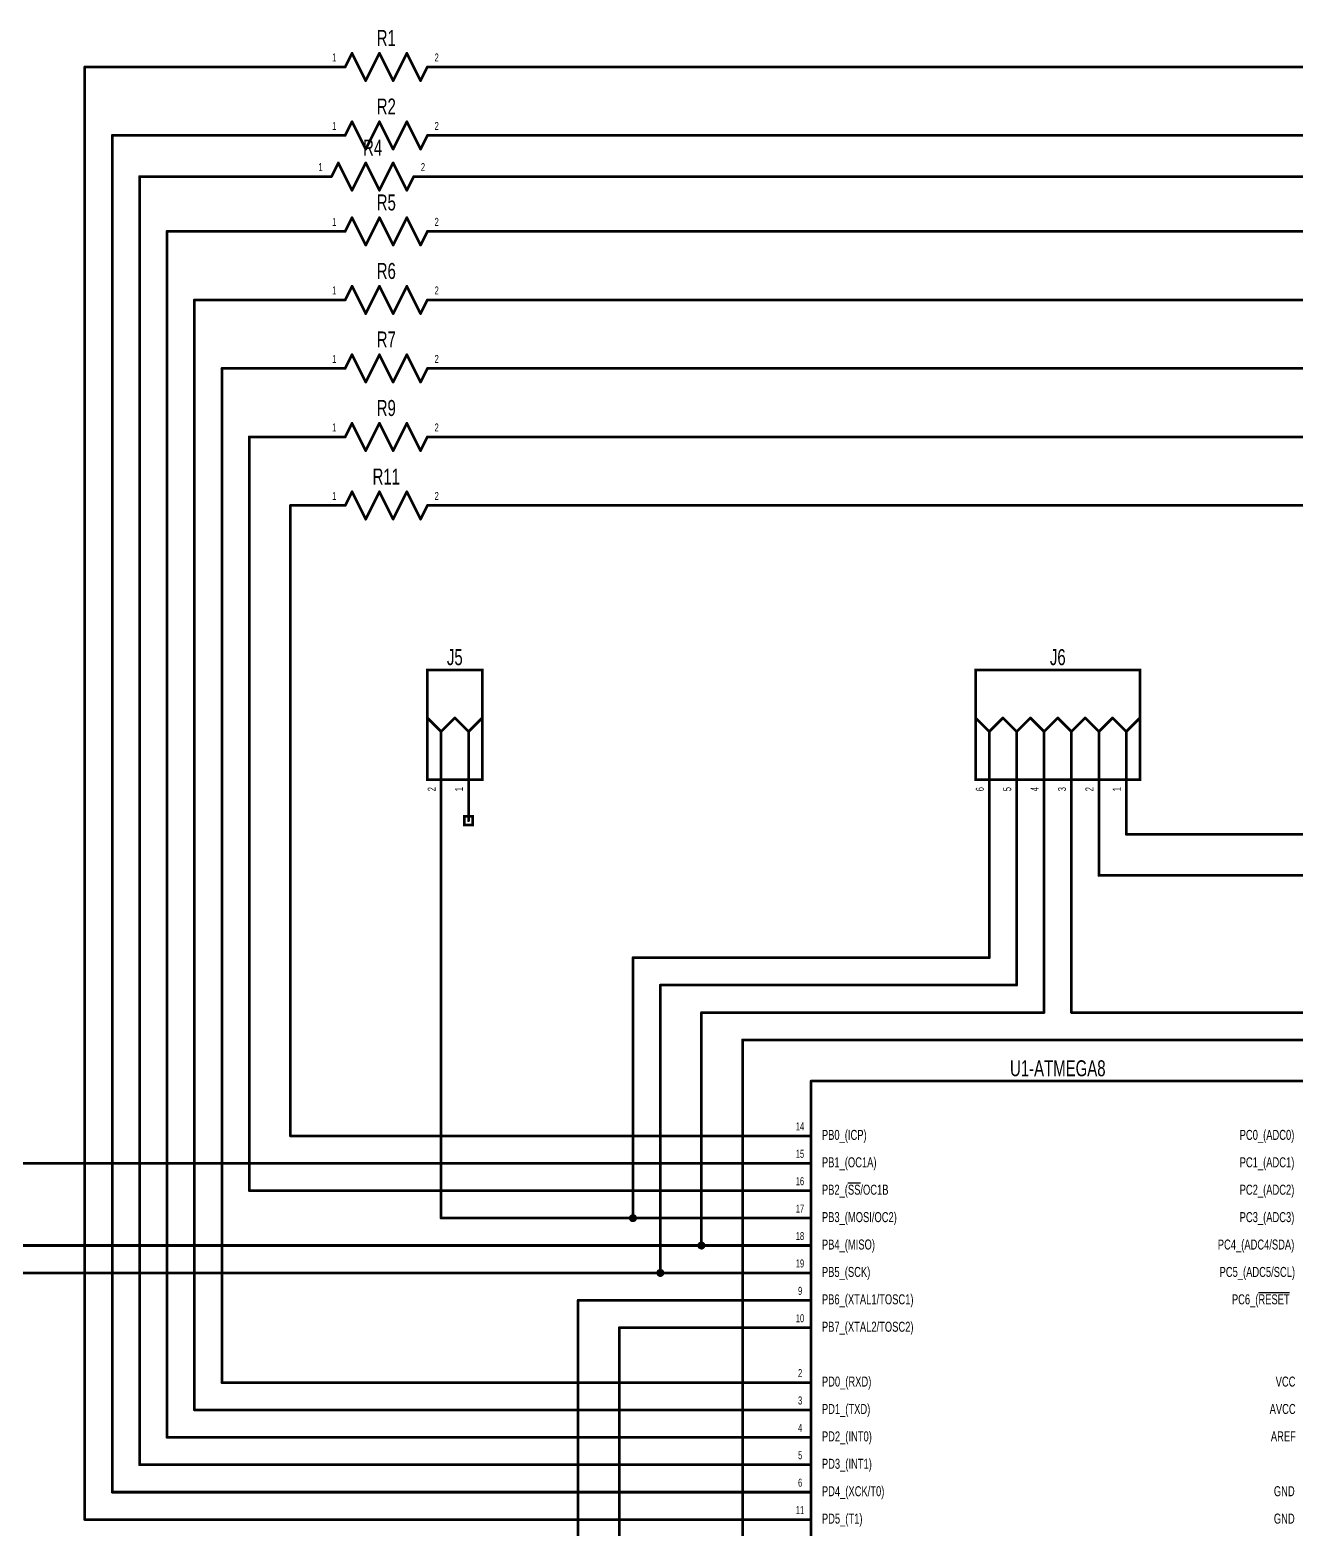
# Model space of a CAD drawing. Extents: x 0 to 20.5, y 0 to 10.6.
# Drawn here: x 8.4 to 13.02, y 4.26 to 9.73 of the extents above; entities that cross this region are included whole.
import ezdxf
from ezdxf.enums import TextEntityAlignment as Align

# ---------------------------------------------------------------- set-up
doc = ezdxf.new("R2010")
doc.units = 0
for name, color, linetype in [('Element', 253, 'CONTINUOUS'), ('Net', 50, 'CONTINUOUS'), ('Pin', 50, 'CONTINUOUS')]:
    doc.layers.add(name, color=color, linetype=linetype)

msp = doc.modelspace()

# ---------------------------------------------------------------- linework, layer by layer
at = {"layer": 'Element', "linetype": 'CONTINUOUS', "const_width": 0.0098}
for points in [[(9.55, 9.5991), (9.575, 9.6491)], [(9.575, 9.6491), (9.625, 9.5491)], [(9.625, 9.5491), (9.675, 9.6491)], [(9.675, 9.6491), (9.725, 9.5491)], [(9.725, 9.5491), (9.775, 9.6491)], [(9.775, 9.6491), (9.825, 9.5491)], [(9.825, 9.5491), (9.85, 9.5991)], [(9.55, 9.3491), (9.575, 9.3991)], [(9.575, 9.3991), (9.625, 9.2991)], [(9.625, 9.2991), (9.675, 9.3991)], [(9.675, 9.3991), (9.725, 9.2991)], [(9.725, 9.2991), (9.775, 9.3991)], [(9.775, 9.3991), (9.825, 9.2991)], [(9.825, 9.2991), (9.85, 9.3491)], [(9.5, 9.1991), (9.525, 9.2491)], [(9.525, 9.2491), (9.575, 9.1491)], [(9.575, 9.1491), (9.625, 9.2491)], [(9.625, 9.2491), (9.675, 9.1491)], [(9.675, 9.1491), (9.725, 9.2491)], [(9.725, 9.2491), (9.775, 9.1491)], [(9.775, 9.1491), (9.8, 9.1991)], [(9.55, 8.9991), (9.575, 9.0491)], [(9.575, 9.0491), (9.625, 8.9491)], [(9.625, 8.9491), (9.675, 9.0491)], [(9.675, 9.0491), (9.725, 8.9491)], [(9.725, 8.9491), (9.775, 9.0491)], [(9.775, 9.0491), (9.825, 8.9491)], [(9.825, 8.9491), (9.85, 8.9991)], [(9.55, 8.7491), (9.575, 8.7991)], [(9.575, 8.7991), (9.625, 8.6991)], [(9.625, 8.6991), (9.675, 8.7991)], [(9.675, 8.7991), (9.725, 8.6991)], [(9.725, 8.6991), (9.775, 8.7991)], [(9.775, 8.7991), (9.825, 8.6991)], [(9.825, 8.6991), (9.85, 8.7491)], [(9.55, 8.4991), (9.575, 8.5491)], [(9.575, 8.5491), (9.625, 8.4491)], [(9.625, 8.4491), (9.675, 8.5491)], [(9.675, 8.5491), (9.725, 8.4491)], [(9.725, 8.4491), (9.775, 8.5491)], [(9.775, 8.5491), (9.825, 8.4491)], [(9.825, 8.4491), (9.85, 8.4991)], [(9.55, 8.2491), (9.575, 8.2991)], [(9.575, 8.2991), (9.625, 8.1991)], [(9.625, 8.1991), (9.675, 8.2991)], [(9.675, 8.2991), (9.725, 8.1991)], [(9.725, 8.1991), (9.775, 8.2991)], [(9.775, 8.2991), (9.825, 8.1991)], [(9.825, 8.1991), (9.85, 8.2491)], [(9.55, 7.9991), (9.575, 8.0491)], [(9.575, 8.0491), (9.625, 7.9491)], [(9.625, 7.9491), (9.675, 8.0491)], [(9.675, 8.0491), (9.725, 7.9491)], [(9.725, 7.9491), (9.775, 8.0491)], [(9.775, 8.0491), (9.825, 7.9491)], [(9.825, 7.9491), (9.85, 7.9991)], [(9.85, 7.3991), (10.05, 7.3991), (10.05, 6.9991), (9.85, 6.9991), (9.85, 7.3991)], [(11.85, 7.3991), (12.45, 7.3991), (12.45, 6.9991), (11.85, 6.9991), (11.85, 7.3991)], [(9.85, 7.2241), (9.9, 7.1741)], [(9.95, 7.2241), (9.9, 7.1741)], [(9.95, 7.2241), (10, 7.1741)], [(10.05, 7.2241), (10, 7.1741)], [(11.85, 7.2241), (11.9, 7.1741)], [(11.95, 7.2241), (11.9, 7.1741)], [(11.95, 7.2241), (12, 7.1741)], [(12.05, 7.2241), (12, 7.1741)], [(12.05, 7.2241), (12.1, 7.1741)], [(12.15, 7.2241), (12.1, 7.1741)], [(12.15, 7.2241), (12.2, 7.1741)], [(12.25, 7.2241), (12.2, 7.1741)], [(12.25, 7.2241), (12.3, 7.1741)], [(12.35, 7.2241), (12.3, 7.1741)], [(12.35, 7.2241), (12.4, 7.1741)], [(12.45, 7.2241), (12.4, 7.1741)], [(9.9, 7.1741), (9.9, 6.9991)], [(10, 7.1741), (10, 6.9991)], [(11.9, 7.1741), (11.9, 6.9991)], [(12, 7.1741), (12, 6.9991)], [(12.1, 7.1741), (12.1, 6.9991)], [(12.2, 7.1741), (12.2, 6.9991)], [(12.3, 7.1741), (12.3, 6.9991)], [(12.4, 7.1741), (12.4, 6.9991)], [(11.25, 3.8991), (11.25, 5.8991)], [(11.25, 5.8991), (13.05, 5.8991)]]:
    msp.add_lwpolyline(points, dxfattribs=at)
at = {"layer": 'Element', "linetype": 'CONTINUOUS', "const_width": 0.0049}
for points in [[(9.5725, 9.6491, 1), (9.5775, 9.6491, 1), (9.5725, 9.6491, 1)], [(9.5725, 9.6491, 1), (9.5775, 9.6491, 1), (9.5725, 9.6491, 1)], [(9.6725, 9.6491, 1), (9.6775, 9.6491, 1), (9.6725, 9.6491, 1)], [(9.6725, 9.6491, 1), (9.6775, 9.6491, 1), (9.6725, 9.6491, 1)], [(9.7725, 9.6491, 1), (9.7775, 9.6491, 1), (9.7725, 9.6491, 1)], [(9.7725, 9.6491, 1), (9.7775, 9.6491, 1), (9.7725, 9.6491, 1)], [(9.5475, 9.5991, 1), (9.5525, 9.5991, 1), (9.5475, 9.5991, 1)], [(9.8475, 9.5991, 1), (9.8525, 9.5991, 1), (9.8475, 9.5991, 1)], [(9.6225, 9.5491, 1), (9.6275, 9.5491, 1), (9.6225, 9.5491, 1)], [(9.6225, 9.5491, 1), (9.6275, 9.5491, 1), (9.6225, 9.5491, 1)], [(9.7225, 9.5491, 1), (9.7275, 9.5491, 1), (9.7225, 9.5491, 1)], [(9.7225, 9.5491, 1), (9.7275, 9.5491, 1), (9.7225, 9.5491, 1)], [(9.8225, 9.5491, 1), (9.8275, 9.5491, 1), (9.8225, 9.5491, 1)], [(9.8225, 9.5491, 1), (9.8275, 9.5491, 1), (9.8225, 9.5491, 1)], [(9.5725, 9.3991, 1), (9.5775, 9.3991, 1), (9.5725, 9.3991, 1)], [(9.5725, 9.3991, 1), (9.5775, 9.3991, 1), (9.5725, 9.3991, 1)], [(9.6725, 9.3991, 1), (9.6775, 9.3991, 1), (9.6725, 9.3991, 1)], [(9.6725, 9.3991, 1), (9.6775, 9.3991, 1), (9.6725, 9.3991, 1)], [(9.7725, 9.3991, 1), (9.7775, 9.3991, 1), (9.7725, 9.3991, 1)], [(9.7725, 9.3991, 1), (9.7775, 9.3991, 1), (9.7725, 9.3991, 1)], [(9.5475, 9.3491, 1), (9.5525, 9.3491, 1), (9.5475, 9.3491, 1)], [(9.6225, 9.2991, 1), (9.6275, 9.2991, 1), (9.6225, 9.2991, 1)], [(9.6225, 9.2991, 1), (9.6275, 9.2991, 1), (9.6225, 9.2991, 1)], [(9.7225, 9.2991, 1), (9.7275, 9.2991, 1), (9.7225, 9.2991, 1)], [(9.7225, 9.2991, 1), (9.7275, 9.2991, 1), (9.7225, 9.2991, 1)], [(9.8225, 9.2991, 1), (9.8275, 9.2991, 1), (9.8225, 9.2991, 1)], [(9.8225, 9.2991, 1), (9.8275, 9.2991, 1), (9.8225, 9.2991, 1)], [(9.8475, 9.3491, 1), (9.8525, 9.3491, 1), (9.8475, 9.3491, 1)], [(9.5225, 9.2491, 1), (9.5275, 9.2491, 1), (9.5225, 9.2491, 1)], [(9.5225, 9.2491, 1), (9.5275, 9.2491, 1), (9.5225, 9.2491, 1)], [(9.6225, 9.2491, 1), (9.6275, 9.2491, 1), (9.6225, 9.2491, 1)], [(9.6225, 9.2491, 1), (9.6275, 9.2491, 1), (9.6225, 9.2491, 1)], [(9.7225, 9.2491, 1), (9.7275, 9.2491, 1), (9.7225, 9.2491, 1)], [(9.7225, 9.2491, 1), (9.7275, 9.2491, 1), (9.7225, 9.2491, 1)], [(9.4975, 9.1991, 1), (9.5025, 9.1991, 1), (9.4975, 9.1991, 1)], [(9.7975, 9.1991, 1), (9.8025, 9.1991, 1), (9.7975, 9.1991, 1)], [(9.5725, 9.1491, 1), (9.5775, 9.1491, 1), (9.5725, 9.1491, 1)], [(9.5725, 9.1491, 1), (9.5775, 9.1491, 1), (9.5725, 9.1491, 1)], [(9.6725, 9.1491, 1), (9.6775, 9.1491, 1), (9.6725, 9.1491, 1)], [(9.6725, 9.1491, 1), (9.6775, 9.1491, 1), (9.6725, 9.1491, 1)], [(9.7725, 9.1491, 1), (9.7775, 9.1491, 1), (9.7725, 9.1491, 1)], [(9.7725, 9.1491, 1), (9.7775, 9.1491, 1), (9.7725, 9.1491, 1)], [(9.5725, 9.0491, 1), (9.5775, 9.0491, 1), (9.5725, 9.0491, 1)], [(9.5725, 9.0491, 1), (9.5775, 9.0491, 1), (9.5725, 9.0491, 1)], [(9.6725, 9.0491, 1), (9.6775, 9.0491, 1), (9.6725, 9.0491, 1)], [(9.6725, 9.0491, 1), (9.6775, 9.0491, 1), (9.6725, 9.0491, 1)], [(9.7725, 9.0491, 1), (9.7775, 9.0491, 1), (9.7725, 9.0491, 1)], [(9.7725, 9.0491, 1), (9.7775, 9.0491, 1), (9.7725, 9.0491, 1)], [(9.5475, 8.9991, 1), (9.5525, 8.9991, 1), (9.5475, 8.9991, 1)], [(9.8475, 8.9991, 1), (9.8525, 8.9991, 1), (9.8475, 8.9991, 1)], [(9.6225, 8.9491, 1), (9.6275, 8.9491, 1), (9.6225, 8.9491, 1)], [(9.6225, 8.9491, 1), (9.6275, 8.9491, 1), (9.6225, 8.9491, 1)], [(9.7225, 8.9491, 1), (9.7275, 8.9491, 1), (9.7225, 8.9491, 1)], [(9.7225, 8.9491, 1), (9.7275, 8.9491, 1), (9.7225, 8.9491, 1)], [(9.8225, 8.9491, 1), (9.8275, 8.9491, 1), (9.8225, 8.9491, 1)], [(9.8225, 8.9491, 1), (9.8275, 8.9491, 1), (9.8225, 8.9491, 1)], [(9.5725, 8.7991, 1), (9.5775, 8.7991, 1), (9.5725, 8.7991, 1)], [(9.5725, 8.7991, 1), (9.5775, 8.7991, 1), (9.5725, 8.7991, 1)], [(9.6725, 8.7991, 1), (9.6775, 8.7991, 1), (9.6725, 8.7991, 1)], [(9.6725, 8.7991, 1), (9.6775, 8.7991, 1), (9.6725, 8.7991, 1)], [(9.7725, 8.7991, 1), (9.7775, 8.7991, 1), (9.7725, 8.7991, 1)], [(9.7725, 8.7991, 1), (9.7775, 8.7991, 1), (9.7725, 8.7991, 1)], [(9.5475, 8.7491, 1), (9.5525, 8.7491, 1), (9.5475, 8.7491, 1)], [(9.6225, 8.6991, 1), (9.6275, 8.6991, 1), (9.6225, 8.6991, 1)], [(9.6225, 8.6991, 1), (9.6275, 8.6991, 1), (9.6225, 8.6991, 1)], [(9.7225, 8.6991, 1), (9.7275, 8.6991, 1), (9.7225, 8.6991, 1)], [(9.7225, 8.6991, 1), (9.7275, 8.6991, 1), (9.7225, 8.6991, 1)], [(9.8225, 8.6991, 1), (9.8275, 8.6991, 1), (9.8225, 8.6991, 1)], [(9.8225, 8.6991, 1), (9.8275, 8.6991, 1), (9.8225, 8.6991, 1)], [(9.8475, 8.7491, 1), (9.8525, 8.7491, 1), (9.8475, 8.7491, 1)], [(9.5725, 8.5491, 1), (9.5775, 8.5491, 1), (9.5725, 8.5491, 1)], [(9.5725, 8.5491, 1), (9.5775, 8.5491, 1), (9.5725, 8.5491, 1)], [(9.6725, 8.5491, 1), (9.6775, 8.5491, 1), (9.6725, 8.5491, 1)], [(9.6725, 8.5491, 1), (9.6775, 8.5491, 1), (9.6725, 8.5491, 1)], [(9.7725, 8.5491, 1), (9.7775, 8.5491, 1), (9.7725, 8.5491, 1)], [(9.7725, 8.5491, 1), (9.7775, 8.5491, 1), (9.7725, 8.5491, 1)], [(9.5475, 8.4991, 1), (9.5525, 8.4991, 1), (9.5475, 8.4991, 1)], [(9.8475, 8.4991, 1), (9.8525, 8.4991, 1), (9.8475, 8.4991, 1)], [(9.6225, 8.4491, 1), (9.6275, 8.4491, 1), (9.6225, 8.4491, 1)], [(9.6225, 8.4491, 1), (9.6275, 8.4491, 1), (9.6225, 8.4491, 1)], [(9.7225, 8.4491, 1), (9.7275, 8.4491, 1), (9.7225, 8.4491, 1)], [(9.7225, 8.4491, 1), (9.7275, 8.4491, 1), (9.7225, 8.4491, 1)], [(9.8225, 8.4491, 1), (9.8275, 8.4491, 1), (9.8225, 8.4491, 1)], [(9.8225, 8.4491, 1), (9.8275, 8.4491, 1), (9.8225, 8.4491, 1)], [(9.5725, 8.2991, 1), (9.5775, 8.2991, 1), (9.5725, 8.2991, 1)], [(9.5725, 8.2991, 1), (9.5775, 8.2991, 1), (9.5725, 8.2991, 1)], [(9.6725, 8.2991, 1), (9.6775, 8.2991, 1), (9.6725, 8.2991, 1)], [(9.6725, 8.2991, 1), (9.6775, 8.2991, 1), (9.6725, 8.2991, 1)], [(9.7725, 8.2991, 1), (9.7775, 8.2991, 1), (9.7725, 8.2991, 1)], [(9.7725, 8.2991, 1), (9.7775, 8.2991, 1), (9.7725, 8.2991, 1)], [(9.5475, 8.2491, 1), (9.5525, 8.2491, 1), (9.5475, 8.2491, 1)], [(9.8475, 8.2491, 1), (9.8525, 8.2491, 1), (9.8475, 8.2491, 1)], [(9.6225, 8.1991, 1), (9.6275, 8.1991, 1), (9.6225, 8.1991, 1)], [(9.6225, 8.1991, 1), (9.6275, 8.1991, 1), (9.6225, 8.1991, 1)], [(9.7225, 8.1991, 1), (9.7275, 8.1991, 1), (9.7225, 8.1991, 1)], [(9.7225, 8.1991, 1), (9.7275, 8.1991, 1), (9.7225, 8.1991, 1)], [(9.8225, 8.1991, 1), (9.8275, 8.1991, 1), (9.8225, 8.1991, 1)], [(9.8225, 8.1991, 1), (9.8275, 8.1991, 1), (9.8225, 8.1991, 1)], [(9.5725, 8.0491, 1), (9.5775, 8.0491, 1), (9.5725, 8.0491, 1)], [(9.5725, 8.0491, 1), (9.5775, 8.0491, 1), (9.5725, 8.0491, 1)], [(9.6725, 8.0491, 1), (9.6775, 8.0491, 1), (9.6725, 8.0491, 1)], [(9.6725, 8.0491, 1), (9.6775, 8.0491, 1), (9.6725, 8.0491, 1)], [(9.7725, 8.0491, 1), (9.7775, 8.0491, 1), (9.7725, 8.0491, 1)], [(9.7725, 8.0491, 1), (9.7775, 8.0491, 1), (9.7725, 8.0491, 1)], [(9.5475, 7.9991, 1), (9.5525, 7.9991, 1), (9.5475, 7.9991, 1)], [(9.8475, 7.9991, 1), (9.8525, 7.9991, 1), (9.8475, 7.9991, 1)], [(9.6225, 7.9491, 1), (9.6275, 7.9491, 1), (9.6225, 7.9491, 1)], [(9.6225, 7.9491, 1), (9.6275, 7.9491, 1), (9.6225, 7.9491, 1)], [(9.7225, 7.9491, 1), (9.7275, 7.9491, 1), (9.7225, 7.9491, 1)], [(9.7225, 7.9491, 1), (9.7275, 7.9491, 1), (9.7225, 7.9491, 1)], [(9.8225, 7.9491, 1), (9.8275, 7.9491, 1), (9.8225, 7.9491, 1)], [(9.8225, 7.9491, 1), (9.8275, 7.9491, 1), (9.8225, 7.9491, 1)], [(9.8475, 7.2241, 1), (9.8525, 7.2241, 1), (9.8475, 7.2241, 1)], [(9.9475, 7.2241, 1), (9.9525, 7.2241, 1), (9.9475, 7.2241, 1)], [(9.9475, 7.2241, 1), (9.9525, 7.2241, 1), (9.9475, 7.2241, 1)], [(10.0475, 7.2241, 1), (10.0525, 7.2241, 1), (10.0475, 7.2241, 1)], [(11.8475, 7.2241, 1), (11.8525, 7.2241, 1), (11.8475, 7.2241, 1)], [(11.9475, 7.2241, 1), (11.9525, 7.2241, 1), (11.9475, 7.2241, 1)], [(11.9475, 7.2241, 1), (11.9525, 7.2241, 1), (11.9475, 7.2241, 1)], [(12.0475, 7.2241, 1), (12.0525, 7.2241, 1), (12.0475, 7.2241, 1)], [(12.0475, 7.2241, 1), (12.0525, 7.2241, 1), (12.0475, 7.2241, 1)], [(12.1475, 7.2241, 1), (12.1525, 7.2241, 1), (12.1475, 7.2241, 1)], [(12.1475, 7.2241, 1), (12.1525, 7.2241, 1), (12.1475, 7.2241, 1)], [(12.2475, 7.2241, 1), (12.2525, 7.2241, 1), (12.2475, 7.2241, 1)], [(12.2475, 7.2241, 1), (12.2525, 7.2241, 1), (12.2475, 7.2241, 1)], [(12.3475, 7.2241, 1), (12.3525, 7.2241, 1), (12.3475, 7.2241, 1)], [(12.3475, 7.2241, 1), (12.3525, 7.2241, 1), (12.3475, 7.2241, 1)], [(12.4475, 7.2241, 1), (12.4525, 7.2241, 1), (12.4475, 7.2241, 1)], [(9.8975, 7.1741, 1), (9.9025, 7.1741, 1), (9.8975, 7.1741, 1)], [(9.8975, 7.1741, 1), (9.9025, 7.1741, 1), (9.8975, 7.1741, 1)], [(9.8975, 7.1741, 1), (9.9025, 7.1741, 1), (9.8975, 7.1741, 1)], [(9.9975, 7.1741, 1), (10.0025, 7.1741, 1), (9.9975, 7.1741, 1)], [(9.9975, 7.1741, 1), (10.0025, 7.1741, 1), (9.9975, 7.1741, 1)], [(9.9975, 7.1741, 1), (10.0025, 7.1741, 1), (9.9975, 7.1741, 1)], [(11.8975, 7.1741, 1), (11.9025, 7.1741, 1), (11.8975, 7.1741, 1)], [(11.8975, 7.1741, 1), (11.9025, 7.1741, 1), (11.8975, 7.1741, 1)], [(11.8975, 7.1741, 1), (11.9025, 7.1741, 1), (11.8975, 7.1741, 1)], [(11.9975, 7.1741, 1), (12.0025, 7.1741, 1), (11.9975, 7.1741, 1)], [(11.9975, 7.1741, 1), (12.0025, 7.1741, 1), (11.9975, 7.1741, 1)], [(11.9975, 7.1741, 1), (12.0025, 7.1741, 1), (11.9975, 7.1741, 1)], [(12.0975, 7.1741, 1), (12.1025, 7.1741, 1), (12.0975, 7.1741, 1)], [(12.0975, 7.1741, 1), (12.1025, 7.1741, 1), (12.0975, 7.1741, 1)], [(12.0975, 7.1741, 1), (12.1025, 7.1741, 1), (12.0975, 7.1741, 1)], [(12.1975, 7.1741, 1), (12.2025, 7.1741, 1), (12.1975, 7.1741, 1)], [(12.1975, 7.1741, 1), (12.2025, 7.1741, 1), (12.1975, 7.1741, 1)], [(12.1975, 7.1741, 1), (12.2025, 7.1741, 1), (12.1975, 7.1741, 1)], [(12.2975, 7.1741, 1), (12.3025, 7.1741, 1), (12.2975, 7.1741, 1)], [(12.2975, 7.1741, 1), (12.3025, 7.1741, 1), (12.2975, 7.1741, 1)], [(12.2975, 7.1741, 1), (12.3025, 7.1741, 1), (12.2975, 7.1741, 1)], [(12.3975, 7.1741, 1), (12.4025, 7.1741, 1), (12.3975, 7.1741, 1)], [(12.3975, 7.1741, 1), (12.4025, 7.1741, 1), (12.3975, 7.1741, 1)], [(12.3975, 7.1741, 1), (12.4025, 7.1741, 1), (12.3975, 7.1741, 1)], [(9.8975, 6.9991, 1), (9.9025, 6.9991, 1), (9.8975, 6.9991, 1)], [(9.9975, 6.9991, 1), (10.0025, 6.9991, 1), (9.9975, 6.9991, 1)], [(11.8975, 6.9991, 1), (11.9025, 6.9991, 1), (11.8975, 6.9991, 1)], [(11.9975, 6.9991, 1), (12.0025, 6.9991, 1), (11.9975, 6.9991, 1)], [(12.0975, 6.9991, 1), (12.1025, 6.9991, 1), (12.0975, 6.9991, 1)], [(12.1975, 6.9991, 1), (12.2025, 6.9991, 1), (12.1975, 6.9991, 1)], [(12.2975, 6.9991, 1), (12.3025, 6.9991, 1), (12.2975, 6.9991, 1)], [(12.3975, 6.9991, 1), (12.4025, 6.9991, 1), (12.3975, 6.9991, 1)], [(11.2475, 5.8991, 1), (11.2525, 5.8991, 1), (11.2475, 5.8991, 1)], [(11.2475, 5.8991, 1), (11.2525, 5.8991, 1), (11.2475, 5.8991, 1)]]:
    msp.add_lwpolyline(points, format="xyb", dxfattribs=at)
at = {"layer": 'Net', "linetype": 'CONTINUOUS', "const_width": 0.0098}
for points in [[(8.6, 4.2991), (8.6, 9.5991)], [(8.6, 9.5991), (9.4, 9.5991)], [(10, 9.5991), (16.7, 9.5991)], [(8.7, 4.3991), (8.7, 9.3491)], [(8.7, 9.3491), (9.4, 9.3491)], [(10, 9.3491), (16.5, 9.3491)], [(8.8, 4.4991), (8.8, 9.1991)], [(8.8, 9.1991), (9.35, 9.1991)], [(9.95, 9.1991), (16.4, 9.1991)], [(8.9, 4.5991), (8.9, 8.9991)], [(8.9, 8.9991), (9.4, 8.9991)], [(10, 8.9991), (16.3, 8.9991)], [(9, 4.6991), (9, 8.7491)], [(9, 8.7491), (9.4, 8.7491)], [(10, 8.7491), (16.2, 8.7491)], [(9.1, 4.7991), (9.1, 8.4991)], [(9.1, 8.4991), (9.4, 8.4991)], [(10, 8.4991), (16.1, 8.4991)], [(9.2, 5.4991), (9.2, 8.2491)], [(9.2, 8.2491), (9.4, 8.2491)], [(10, 8.2491), (16, 8.2491)], [(9.4, 7.9991), (9.35, 7.9991)], [(9.35, 7.9991), (9.35, 5.6991)], [(10, 7.9991), (16.6, 7.9991)], [(9.9, 5.3991), (9.9, 6.8491)], [(11.9, 6.8491), (11.9, 6.3491)], [(12, 6.8491), (12, 6.2491)], [(12.1, 6.8491), (12.1, 6.1491)], [(12.2, 6.8491), (12.2, 6.1491)], [(12.3, 6.8491), (12.3, 6.6491)], [(12.4, 6.8491), (12.4, 6.7991)], [(12.4, 6.7991), (14.75, 6.7991)], [(12.3, 6.6491), (14.6, 6.6491)], [(11.9, 6.3491), (10.6, 6.3491)], [(10.6, 6.3491), (10.6, 5.3991)], [(12, 6.2491), (10.7, 6.2491)], [(10.7, 6.2491), (10.7, 5.1991)], [(12.1, 6.1491), (10.85, 6.1491)], [(10.85, 6.1491), (10.85, 5.2991)], [(12.2, 6.1491), (13.4, 6.1491)], [(11, 4.0991), (11, 6.0491)], [(11, 6.0491), (13.3, 6.0491)], [(9.35, 5.6991), (11.1, 5.6991)], [(11.1, 5.5991), (8.2, 5.5991)], [(11.1, 5.4991), (9.2, 5.4991)], [(11.1, 5.3991), (9.9, 5.3991)], [(10.5902, 5.3991), (10.5906, 5.396), (10.592, 5.3933), (10.5942, 5.3911), (10.597, 5.3897), (10.6, 5.3892), (10.603, 5.3897), (10.6058, 5.3911), (10.608, 5.3933), (10.6094, 5.396), (10.6098, 5.3991), (10.6094, 5.4021), (10.608, 5.4048), (10.6058, 5.407), (10.603, 5.4084), (10.6, 5.4089), (10.597, 5.4084), (10.5942, 5.407), (10.592, 5.4048), (10.5906, 5.4021), (10.5902, 5.3991)], [(10.8402, 5.2991), (10.8406, 5.296), (10.842, 5.2933), (10.8442, 5.2911), (10.847, 5.2897), (10.85, 5.2892), (10.853, 5.2897), (10.8558, 5.2911), (10.858, 5.2933), (10.8594, 5.296), (10.8598, 5.2991), (10.8594, 5.3021), (10.858, 5.3048), (10.8558, 5.307), (10.853, 5.3084), (10.85, 5.3089), (10.847, 5.3084), (10.8442, 5.307), (10.842, 5.3048), (10.8406, 5.3021), (10.8402, 5.2991)], [(11.1, 5.2991), (8.2, 5.2991)], [(11.1, 5.1991), (8.2, 5.1991)], [(10.6902, 5.1991), (10.6906, 5.196), (10.692, 5.1933), (10.6942, 5.1911), (10.697, 5.1897), (10.7, 5.1892), (10.703, 5.1897), (10.7058, 5.1911), (10.708, 5.1933), (10.7094, 5.196), (10.7098, 5.1991), (10.7094, 5.2021), (10.708, 5.2048), (10.7058, 5.207), (10.703, 5.2084), (10.7, 5.2089), (10.697, 5.2084), (10.6942, 5.207), (10.692, 5.2048), (10.6906, 5.2021), (10.6902, 5.1991)], [(10.4, 3.4991), (10.4, 5.0991)], [(10.4, 5.0991), (11.1, 5.0991)], [(10.55, 2.9991), (10.55, 4.9991)], [(10.55, 4.9991), (11.1, 4.9991)], [(11.1, 4.7991), (9.1, 4.7991)], [(11.1, 4.6991), (9, 4.6991)], [(11.1, 4.5991), (8.9, 4.5991)], [(11.1, 4.4991), (8.8, 4.4991)], [(11.1, 4.3991), (8.7, 4.3991)], [(11.1, 4.2991), (8.6, 4.2991)]]:
    msp.add_lwpolyline(points, dxfattribs=at)
at = {"layer": 'Net', "linetype": 'CONTINUOUS', "const_width": 0.0049}
for points in [[(8.5975, 9.5991, 1), (8.6025, 9.5991, 1), (8.5975, 9.5991, 1)], [(8.5975, 9.5991, 1), (8.6025, 9.5991, 1), (8.5975, 9.5991, 1)], [(9.3975, 9.5991, 1), (9.4025, 9.5991, 1), (9.3975, 9.5991, 1)], [(9.9975, 9.5991, 1), (10.0025, 9.5991, 1), (9.9975, 9.5991, 1)], [(8.6975, 9.3491, 1), (8.7025, 9.3491, 1), (8.6975, 9.3491, 1)], [(8.6975, 9.3491, 1), (8.7025, 9.3491, 1), (8.6975, 9.3491, 1)], [(9.3975, 9.3491, 1), (9.4025, 9.3491, 1), (9.3975, 9.3491, 1)], [(9.9975, 9.3491, 1), (10.0025, 9.3491, 1), (9.9975, 9.3491, 1)], [(8.7975, 9.1991, 1), (8.8025, 9.1991, 1), (8.7975, 9.1991, 1)], [(8.7975, 9.1991, 1), (8.8025, 9.1991, 1), (8.7975, 9.1991, 1)], [(9.3475, 9.1991, 1), (9.3525, 9.1991, 1), (9.3475, 9.1991, 1)], [(9.9475, 9.1991, 1), (9.9525, 9.1991, 1), (9.9475, 9.1991, 1)], [(8.8975, 8.9991, 1), (8.9025, 8.9991, 1), (8.8975, 8.9991, 1)], [(8.8975, 8.9991, 1), (8.9025, 8.9991, 1), (8.8975, 8.9991, 1)], [(9.3975, 8.9991, 1), (9.4025, 8.9991, 1), (9.3975, 8.9991, 1)], [(9.9975, 8.9991, 1), (10.0025, 8.9991, 1), (9.9975, 8.9991, 1)], [(8.9975, 8.7491, 1), (9.0025, 8.7491, 1), (8.9975, 8.7491, 1)], [(8.9975, 8.7491, 1), (9.0025, 8.7491, 1), (8.9975, 8.7491, 1)], [(9.3975, 8.7491, 1), (9.4025, 8.7491, 1), (9.3975, 8.7491, 1)], [(9.9975, 8.7491, 1), (10.0025, 8.7491, 1), (9.9975, 8.7491, 1)], [(9.0975, 8.4991, 1), (9.1025, 8.4991, 1), (9.0975, 8.4991, 1)], [(9.0975, 8.4991, 1), (9.1025, 8.4991, 1), (9.0975, 8.4991, 1)], [(9.3975, 8.4991, 1), (9.4025, 8.4991, 1), (9.3975, 8.4991, 1)], [(9.9975, 8.4991, 1), (10.0025, 8.4991, 1), (9.9975, 8.4991, 1)], [(9.1975, 8.2491, 1), (9.2025, 8.2491, 1), (9.1975, 8.2491, 1)], [(9.1975, 8.2491, 1), (9.2025, 8.2491, 1), (9.1975, 8.2491, 1)], [(9.3975, 8.2491, 1), (9.4025, 8.2491, 1), (9.3975, 8.2491, 1)], [(9.9975, 8.2491, 1), (10.0025, 8.2491, 1), (9.9975, 8.2491, 1)], [(9.3475, 7.9991, 1), (9.3525, 7.9991, 1), (9.3475, 7.9991, 1)], [(9.3475, 7.9991, 1), (9.3525, 7.9991, 1), (9.3475, 7.9991, 1)], [(9.3975, 7.9991, 1), (9.4025, 7.9991, 1), (9.3975, 7.9991, 1)], [(9.9975, 7.9991, 1), (10.0025, 7.9991, 1), (9.9975, 7.9991, 1)], [(9.8975, 6.8491, 1), (9.9025, 6.8491, 1), (9.8975, 6.8491, 1)], [(11.8975, 6.8491, 1), (11.9025, 6.8491, 1), (11.8975, 6.8491, 1)], [(11.9975, 6.8491, 1), (12.0025, 6.8491, 1), (11.9975, 6.8491, 1)], [(12.0975, 6.8491, 1), (12.1025, 6.8491, 1), (12.0975, 6.8491, 1)], [(12.1975, 6.8491, 1), (12.2025, 6.8491, 1), (12.1975, 6.8491, 1)], [(12.2975, 6.8491, 1), (12.3025, 6.8491, 1), (12.2975, 6.8491, 1)], [(12.3975, 6.8491, 1), (12.4025, 6.8491, 1), (12.3975, 6.8491, 1)], [(12.3975, 6.7991, 1), (12.4025, 6.7991, 1), (12.3975, 6.7991, 1)], [(12.3975, 6.7991, 1), (12.4025, 6.7991, 1), (12.3975, 6.7991, 1)], [(12.2975, 6.6491, 1), (12.3025, 6.6491, 1), (12.2975, 6.6491, 1)], [(12.2975, 6.6491, 1), (12.3025, 6.6491, 1), (12.2975, 6.6491, 1)], [(10.5975, 6.3491, 1), (10.6025, 6.3491, 1), (10.5975, 6.3491, 1)], [(10.5975, 6.3491, 1), (10.6025, 6.3491, 1), (10.5975, 6.3491, 1)], [(11.8975, 6.3491, 1), (11.9025, 6.3491, 1), (11.8975, 6.3491, 1)], [(11.8975, 6.3491, 1), (11.9025, 6.3491, 1), (11.8975, 6.3491, 1)], [(10.6975, 6.2491, 1), (10.7025, 6.2491, 1), (10.6975, 6.2491, 1)], [(10.6975, 6.2491, 1), (10.7025, 6.2491, 1), (10.6975, 6.2491, 1)], [(11.9975, 6.2491, 1), (12.0025, 6.2491, 1), (11.9975, 6.2491, 1)], [(11.9975, 6.2491, 1), (12.0025, 6.2491, 1), (11.9975, 6.2491, 1)], [(10.8475, 6.1491, 1), (10.8525, 6.1491, 1), (10.8475, 6.1491, 1)], [(10.8475, 6.1491, 1), (10.8525, 6.1491, 1), (10.8475, 6.1491, 1)], [(12.0975, 6.1491, 1), (12.1025, 6.1491, 1), (12.0975, 6.1491, 1)], [(12.0975, 6.1491, 1), (12.1025, 6.1491, 1), (12.0975, 6.1491, 1)], [(12.1975, 6.1491, 1), (12.2025, 6.1491, 1), (12.1975, 6.1491, 1)], [(12.1975, 6.1491, 1), (12.2025, 6.1491, 1), (12.1975, 6.1491, 1)], [(10.9975, 6.0491, 1), (11.0025, 6.0491, 1), (10.9975, 6.0491, 1)], [(10.9975, 6.0491, 1), (11.0025, 6.0491, 1), (10.9975, 6.0491, 1)], [(9.3475, 5.6991, 1), (9.3525, 5.6991, 1), (9.3475, 5.6991, 1)], [(9.3475, 5.6991, 1), (9.3525, 5.6991, 1), (9.3475, 5.6991, 1)], [(11.0975, 5.6991, 1), (11.1025, 5.6991, 1), (11.0975, 5.6991, 1)], [(11.0975, 5.5991, 1), (11.1025, 5.5991, 1), (11.0975, 5.5991, 1)], [(9.1975, 5.4991, 1), (9.2025, 5.4991, 1), (9.1975, 5.4991, 1)], [(9.1975, 5.4991, 1), (9.2025, 5.4991, 1), (9.1975, 5.4991, 1)], [(11.0975, 5.4991, 1), (11.1025, 5.4991, 1), (11.0975, 5.4991, 1)], [(9.8975, 5.3991, 1), (9.9025, 5.3991, 1), (9.8975, 5.3991, 1)], [(9.8975, 5.3991, 1), (9.9025, 5.3991, 1), (9.8975, 5.3991, 1)], [(10.5877, 5.3991, 1), (10.5926, 5.3991, 1), (10.5877, 5.3991, 1)], [(10.5975, 5.3991, 1), (10.6025, 5.3991, 1), (10.5975, 5.3991, 1)], [(11.0975, 5.3991, 1), (11.1025, 5.3991, 1), (11.0975, 5.3991, 1)], [(10.8377, 5.2991, 1), (10.8426, 5.2991, 1), (10.8377, 5.2991, 1)], [(10.8475, 5.2991, 1), (10.8525, 5.2991, 1), (10.8475, 5.2991, 1)], [(11.0975, 5.2991, 1), (11.1025, 5.2991, 1), (11.0975, 5.2991, 1)], [(10.6877, 5.1991, 1), (10.6926, 5.1991, 1), (10.6877, 5.1991, 1)], [(10.6975, 5.1991, 1), (10.7025, 5.1991, 1), (10.6975, 5.1991, 1)], [(11.0975, 5.1991, 1), (11.1025, 5.1991, 1), (11.0975, 5.1991, 1)], [(10.3975, 5.0991, 1), (10.4025, 5.0991, 1), (10.3975, 5.0991, 1)], [(10.3975, 5.0991, 1), (10.4025, 5.0991, 1), (10.3975, 5.0991, 1)], [(11.0975, 5.0991, 1), (11.1025, 5.0991, 1), (11.0975, 5.0991, 1)], [(10.5475, 4.9991, 1), (10.5525, 4.9991, 1), (10.5475, 4.9991, 1)], [(10.5475, 4.9991, 1), (10.5525, 4.9991, 1), (10.5475, 4.9991, 1)], [(11.0975, 4.9991, 1), (11.1025, 4.9991, 1), (11.0975, 4.9991, 1)], [(9.0975, 4.7991, 1), (9.1025, 4.7991, 1), (9.0975, 4.7991, 1)], [(9.0975, 4.7991, 1), (9.1025, 4.7991, 1), (9.0975, 4.7991, 1)], [(11.0975, 4.7991, 1), (11.1025, 4.7991, 1), (11.0975, 4.7991, 1)], [(8.9975, 4.6991, 1), (9.0025, 4.6991, 1), (8.9975, 4.6991, 1)], [(8.9975, 4.6991, 1), (9.0025, 4.6991, 1), (8.9975, 4.6991, 1)], [(11.0975, 4.6991, 1), (11.1025, 4.6991, 1), (11.0975, 4.6991, 1)], [(8.8975, 4.5991, 1), (8.9025, 4.5991, 1), (8.8975, 4.5991, 1)], [(8.8975, 4.5991, 1), (8.9025, 4.5991, 1), (8.8975, 4.5991, 1)], [(11.0975, 4.5991, 1), (11.1025, 4.5991, 1), (11.0975, 4.5991, 1)], [(8.7975, 4.4991, 1), (8.8025, 4.4991, 1), (8.7975, 4.4991, 1)], [(8.7975, 4.4991, 1), (8.8025, 4.4991, 1), (8.7975, 4.4991, 1)], [(11.0975, 4.4991, 1), (11.1025, 4.4991, 1), (11.0975, 4.4991, 1)], [(8.6975, 4.3991, 1), (8.7025, 4.3991, 1), (8.6975, 4.3991, 1)], [(8.6975, 4.3991, 1), (8.7025, 4.3991, 1), (8.6975, 4.3991, 1)], [(11.0975, 4.3991, 1), (11.1025, 4.3991, 1), (11.0975, 4.3991, 1)], [(8.5975, 4.2991, 1), (8.6025, 4.2991, 1), (8.5975, 4.2991, 1)], [(8.5975, 4.2991, 1), (8.6025, 4.2991, 1), (8.5975, 4.2991, 1)], [(11.0975, 4.2991, 1), (11.1025, 4.2991, 1), (11.0975, 4.2991, 1)]]:
    msp.add_lwpolyline(points, format="xyb", dxfattribs=at)
at = {"layer": 'Pin', "linetype": 'CONTINUOUS', "const_width": 0.0098}
for points in [[(9.55, 9.5991), (9.4, 9.5991)], [(9.85, 9.5991), (10, 9.5991)], [(9.55, 9.3491), (9.4, 9.3491)], [(9.85, 9.3491), (10, 9.3491)], [(9.5, 9.1991), (9.35, 9.1991)], [(9.8, 9.1991), (9.95, 9.1991)], [(9.55, 8.9991), (9.4, 8.9991)], [(9.85, 8.9991), (10, 8.9991)], [(9.55, 8.7491), (9.4, 8.7491)], [(9.85, 8.7491), (10, 8.7491)], [(9.55, 8.4991), (9.4, 8.4991)], [(9.85, 8.4991), (10, 8.4991)], [(9.55, 8.2491), (9.4, 8.2491)], [(9.85, 8.2491), (10, 8.2491)], [(9.55, 7.9991), (9.4, 7.9991)], [(9.85, 7.9991), (10, 7.9991)], [(9.9, 6.9991), (9.9, 6.8491)], [(10, 6.9991), (10, 6.8491)], [(11.9, 6.9991), (11.9, 6.8491)], [(12, 6.9991), (12, 6.8491)], [(12.1, 6.9991), (12.1, 6.8491)], [(12.2, 6.9991), (12.2, 6.8491)], [(12.3, 6.9991), (12.3, 6.8491)], [(12.4, 6.9991), (12.4, 6.8491)], [(9.9843, 6.8648), (10.0157, 6.8648), (10.0157, 6.8333), (9.9843, 6.8333), (9.9843, 6.8648)], [(11.25, 5.6991), (11.1, 5.6991)], [(11.25, 5.5991), (11.1, 5.5991)], [(11.25, 5.4991), (11.1, 5.4991)], [(11.25, 5.3991), (11.1, 5.3991)], [(11.25, 5.2991), (11.1, 5.2991)], [(11.25, 5.1991), (11.1, 5.1991)], [(11.25, 5.0991), (11.1, 5.0991)], [(11.25, 4.9991), (11.1, 4.9991)], [(11.25, 4.7991), (11.1, 4.7991)], [(11.25, 4.6991), (11.1, 4.6991)], [(11.25, 4.5991), (11.1, 4.5991)], [(11.25, 4.4991), (11.1, 4.4991)], [(11.25, 4.3991), (11.1, 4.3991)], [(11.25, 4.2991), (11.1, 4.2991)]]:
    msp.add_lwpolyline(points, dxfattribs=at)
at = {"layer": 'Pin', "linetype": 'CONTINUOUS', "const_width": 0.0049}
for points in [[(9.3975, 9.5991, 1), (9.4025, 9.5991, 1), (9.3975, 9.5991, 1)], [(9.5475, 9.5991, 1), (9.5525, 9.5991, 1), (9.5475, 9.5991, 1)], [(9.8475, 9.5991, 1), (9.8525, 9.5991, 1), (9.8475, 9.5991, 1)], [(9.9975, 9.5991, 1), (10.0025, 9.5991, 1), (9.9975, 9.5991, 1)], [(9.3975, 9.3491, 1), (9.4025, 9.3491, 1), (9.3975, 9.3491, 1)], [(9.5475, 9.3491, 1), (9.5525, 9.3491, 1), (9.5475, 9.3491, 1)], [(9.8475, 9.3491, 1), (9.8525, 9.3491, 1), (9.8475, 9.3491, 1)], [(9.9975, 9.3491, 1), (10.0025, 9.3491, 1), (9.9975, 9.3491, 1)], [(9.3475, 9.1991, 1), (9.3525, 9.1991, 1), (9.3475, 9.1991, 1)], [(9.4975, 9.1991, 1), (9.5025, 9.1991, 1), (9.4975, 9.1991, 1)], [(9.7975, 9.1991, 1), (9.8025, 9.1991, 1), (9.7975, 9.1991, 1)], [(9.9475, 9.1991, 1), (9.9525, 9.1991, 1), (9.9475, 9.1991, 1)], [(9.3975, 8.9991, 1), (9.4025, 8.9991, 1), (9.3975, 8.9991, 1)], [(9.5475, 8.9991, 1), (9.5525, 8.9991, 1), (9.5475, 8.9991, 1)], [(9.8475, 8.9991, 1), (9.8525, 8.9991, 1), (9.8475, 8.9991, 1)], [(9.9975, 8.9991, 1), (10.0025, 8.9991, 1), (9.9975, 8.9991, 1)], [(9.3975, 8.7491, 1), (9.4025, 8.7491, 1), (9.3975, 8.7491, 1)], [(9.5475, 8.7491, 1), (9.5525, 8.7491, 1), (9.5475, 8.7491, 1)], [(9.8475, 8.7491, 1), (9.8525, 8.7491, 1), (9.8475, 8.7491, 1)], [(9.9975, 8.7491, 1), (10.0025, 8.7491, 1), (9.9975, 8.7491, 1)], [(9.3975, 8.4991, 1), (9.4025, 8.4991, 1), (9.3975, 8.4991, 1)], [(9.5475, 8.4991, 1), (9.5525, 8.4991, 1), (9.5475, 8.4991, 1)], [(9.8475, 8.4991, 1), (9.8525, 8.4991, 1), (9.8475, 8.4991, 1)], [(9.9975, 8.4991, 1), (10.0025, 8.4991, 1), (9.9975, 8.4991, 1)], [(9.3975, 8.2491, 1), (9.4025, 8.2491, 1), (9.3975, 8.2491, 1)], [(9.5475, 8.2491, 1), (9.5525, 8.2491, 1), (9.5475, 8.2491, 1)], [(9.8475, 8.2491, 1), (9.8525, 8.2491, 1), (9.8475, 8.2491, 1)], [(9.9975, 8.2491, 1), (10.0025, 8.2491, 1), (9.9975, 8.2491, 1)], [(9.3975, 7.9991, 1), (9.4025, 7.9991, 1), (9.3975, 7.9991, 1)], [(9.5475, 7.9991, 1), (9.5525, 7.9991, 1), (9.5475, 7.9991, 1)], [(9.8475, 7.9991, 1), (9.8525, 7.9991, 1), (9.8475, 7.9991, 1)], [(9.9975, 7.9991, 1), (10.0025, 7.9991, 1), (9.9975, 7.9991, 1)], [(9.8975, 6.9991, 1), (9.9025, 6.9991, 1), (9.8975, 6.9991, 1)], [(9.9975, 6.9991, 1), (10.0025, 6.9991, 1), (9.9975, 6.9991, 1)], [(11.8975, 6.9991, 1), (11.9025, 6.9991, 1), (11.8975, 6.9991, 1)], [(11.9975, 6.9991, 1), (12.0025, 6.9991, 1), (11.9975, 6.9991, 1)], [(12.0975, 6.9991, 1), (12.1025, 6.9991, 1), (12.0975, 6.9991, 1)], [(12.1975, 6.9991, 1), (12.2025, 6.9991, 1), (12.1975, 6.9991, 1)], [(12.2975, 6.9991, 1), (12.3025, 6.9991, 1), (12.2975, 6.9991, 1)], [(12.3975, 6.9991, 1), (12.4025, 6.9991, 1), (12.3975, 6.9991, 1)], [(9.8975, 6.8491, 1), (9.9025, 6.8491, 1), (9.8975, 6.8491, 1)], [(9.9975, 6.8491, 1), (10.0025, 6.8491, 1), (9.9975, 6.8491, 1)], [(11.8975, 6.8491, 1), (11.9025, 6.8491, 1), (11.8975, 6.8491, 1)], [(11.9975, 6.8491, 1), (12.0025, 6.8491, 1), (11.9975, 6.8491, 1)], [(12.0975, 6.8491, 1), (12.1025, 6.8491, 1), (12.0975, 6.8491, 1)], [(12.1975, 6.8491, 1), (12.2025, 6.8491, 1), (12.1975, 6.8491, 1)], [(12.2975, 6.8491, 1), (12.3025, 6.8491, 1), (12.2975, 6.8491, 1)], [(12.3975, 6.8491, 1), (12.4025, 6.8491, 1), (12.3975, 6.8491, 1)], [(11.0975, 5.6991, 1), (11.1025, 5.6991, 1), (11.0975, 5.6991, 1)], [(11.2475, 5.6991, 1), (11.2525, 5.6991, 1), (11.2475, 5.6991, 1)], [(11.0975, 5.5991, 1), (11.1025, 5.5991, 1), (11.0975, 5.5991, 1)], [(11.2475, 5.5991, 1), (11.2525, 5.5991, 1), (11.2475, 5.5991, 1)], [(11.0975, 5.4991, 1), (11.1025, 5.4991, 1), (11.0975, 5.4991, 1)], [(11.2475, 5.4991, 1), (11.2525, 5.4991, 1), (11.2475, 5.4991, 1)], [(11.0975, 5.3991, 1), (11.1025, 5.3991, 1), (11.0975, 5.3991, 1)], [(11.2475, 5.3991, 1), (11.2525, 5.3991, 1), (11.2475, 5.3991, 1)], [(11.0975, 5.2991, 1), (11.1025, 5.2991, 1), (11.0975, 5.2991, 1)], [(11.2475, 5.2991, 1), (11.2525, 5.2991, 1), (11.2475, 5.2991, 1)], [(11.0975, 5.1991, 1), (11.1025, 5.1991, 1), (11.0975, 5.1991, 1)], [(11.2475, 5.1991, 1), (11.2525, 5.1991, 1), (11.2475, 5.1991, 1)], [(11.0975, 5.0991, 1), (11.1025, 5.0991, 1), (11.0975, 5.0991, 1)], [(11.2475, 5.0991, 1), (11.2525, 5.0991, 1), (11.2475, 5.0991, 1)], [(11.0975, 4.9991, 1), (11.1025, 4.9991, 1), (11.0975, 4.9991, 1)], [(11.2475, 4.9991, 1), (11.2525, 4.9991, 1), (11.2475, 4.9991, 1)], [(11.0975, 4.7991, 1), (11.1025, 4.7991, 1), (11.0975, 4.7991, 1)], [(11.2475, 4.7991, 1), (11.2525, 4.7991, 1), (11.2475, 4.7991, 1)], [(11.0975, 4.6991, 1), (11.1025, 4.6991, 1), (11.0975, 4.6991, 1)], [(11.2475, 4.6991, 1), (11.2525, 4.6991, 1), (11.2475, 4.6991, 1)], [(11.0975, 4.5991, 1), (11.1025, 4.5991, 1), (11.0975, 4.5991, 1)], [(11.2475, 4.5991, 1), (11.2525, 4.5991, 1), (11.2475, 4.5991, 1)], [(11.0975, 4.4991, 1), (11.1025, 4.4991, 1), (11.0975, 4.4991, 1)], [(11.2475, 4.4991, 1), (11.2525, 4.4991, 1), (11.2475, 4.4991, 1)], [(11.0975, 4.3991, 1), (11.1025, 4.3991, 1), (11.0975, 4.3991, 1)], [(11.2475, 4.3991, 1), (11.2525, 4.3991, 1), (11.2475, 4.3991, 1)], [(11.0975, 4.2991, 1), (11.1025, 4.2991, 1), (11.0975, 4.2991, 1)], [(11.2475, 4.2991, 1), (11.2525, 4.2991, 1), (11.2475, 4.2991, 1)]]:
    msp.add_lwpolyline(points, format="xyb", dxfattribs=at)

# ---------------------------------------------------------------- texts
at = {"layer": 'Element', "width": 0.7}
for s, p in [('R1', (9.7, 9.6581)), ('R2', (9.7, 9.4081)), ('R4', (9.65, 9.2581)), ('R5', (9.7, 9.0581)), ('R6', (9.7, 8.8081)), ('R7', (9.7, 8.5581)), ('R9', (9.7, 8.3081)), ('R11', (9.7, 8.0581)), ('J5', (9.95, 7.3991)), ('J6', (12.15, 7.3991)), ('U1-ATMEGA8', (12.15, 5.8991))]:
    msp.add_text(s, height=0.0583, dxfattribs=at).set_placement(p, align=Align.BOTTOM_CENTER)
at = {"layer": 'Pin', "width": 0.7}
for s, height, p in [('1', 0.0292, (9.5024, 9.6483)), ('2', 0.0292, (9.8762, 9.6483)), ('1', 0.0292, (9.5024, 9.3983)), ('2', 0.0292, (9.8762, 9.3983)), ('1', 0.0292, (9.4524, 9.2483)), ('2', 0.0292, (9.8262, 9.2483)), ('1', 0.0292, (9.5024, 9.0483)), ('2', 0.0292, (9.8762, 9.0483)), ('1', 0.0292, (9.5024, 8.7983)), ('2', 0.0292, (9.8762, 8.7983)), ('1', 0.0292, (9.5024, 8.5483)), ('2', 0.0292, (9.8762, 8.5483)), ('1', 0.0292, (9.5024, 8.2983)), ('2', 0.0292, (9.8762, 8.2983)), ('1', 0.0292, (9.5024, 8.0483)), ('2', 0.0292, (9.8762, 8.0483)), ('14', 0.0292, (11.1942, 5.7483)), ('PB0_(ICP)', 0.0365, (11.2894, 5.7209)), ('PC0_(ADC0)', 0.0365, (12.8138, 5.7209)), ('15', 0.0292, (11.1942, 5.6483)), ('PB1_(OC1A)', 0.0365, (11.2894, 5.6209)), ('PC1_(ADC1)', 0.0365, (12.8138, 5.6209)), ('16', 0.0292, (11.1942, 5.5483)), ('PB2_(%%oSS%%o/OC1B', 0.0365, (11.2894, 5.5209)), ('PC2_(ADC2)', 0.0365, (12.8138, 5.5209)), ('17', 0.0292, (11.1942, 5.4483)), ('PB3_(MOSI/OC2)', 0.0365, (11.2894, 5.4209)), ('PC3_(ADC3)', 0.0365, (12.8138, 5.4209)), ('18', 0.0292, (11.1942, 5.3483)), ('PB4_(MISO)', 0.0365, (11.2894, 5.3209)), ('PC4_(ADC4/SDA)', 0.0365, (12.7339, 5.3209)), ('19', 0.0292, (11.1942, 5.2483)), ('PB5_(SCK)', 0.0365, (11.2894, 5.2209)), ('PC5_(ADC5/SCL)', 0.0365, (12.7405, 5.2209)), ('9', 0.0292, (11.2024, 5.1483)), ('PB6_(XTAL1/TOSC1)', 0.0365, (11.2894, 5.1209)), ('PC6_(%%oRESET', 0.0365, (12.7853, 5.1209)), ('10', 0.0292, (11.1942, 5.0483)), ('PB7_(XTAL2/TOSC2)', 0.0365, (11.2894, 5.0209)), ('2', 0.0292, (11.2024, 4.8483)), ('PD0_(RXD)', 0.0365, (11.2894, 4.8209)), ('VCC', 0.0365, (12.945, 4.8209)), ('3', 0.0292, (11.2024, 4.7483)), ('PD1_(TXD)', 0.0365, (11.2894, 4.7209)), ('AVCC', 0.0365, (12.9231, 4.7209)), ('4', 0.0292, (11.2024, 4.6483)), ('PD2_(INT0)', 0.0365, (11.2894, 4.6209)), ('AREF', 0.0365, (12.9275, 4.6209)), ('5', 0.0292, (11.2024, 4.5483)), ('PD3_(INT1)', 0.0365, (11.2894, 4.5209)), ('6', 0.0292, (11.2024, 4.4483)), ('PD4_(XCK/T0)', 0.0365, (11.2894, 4.4209)), ('GND', 0.0365, (12.9385, 4.4209)), ('11', 0.0292, (11.1942, 4.3483)), ('PD5_(T1)', 0.0365, (11.2894, 4.3209)), ('GND', 0.0365, (12.9385, 4.3209))]:
    msp.add_text(s, height=height, dxfattribs=at).set_placement(p, align=Align.TOP_LEFT)
for s, p in [('2', (9.8508, 6.9564)), ('1', (9.9508, 6.9564)), ('6', (11.8508, 6.9564)), ('5', (11.9508, 6.9564)), ('4', (12.0508, 6.9564)), ('3', (12.1508, 6.9564)), ('2', (12.2508, 6.9564)), ('1', (12.3508, 6.9564))]:
    msp.add_text(s, height=0.0292, rotation=90, dxfattribs=at).set_placement(p, align=Align.TOP_LEFT)

doc.saveas('drawing.dxf')
